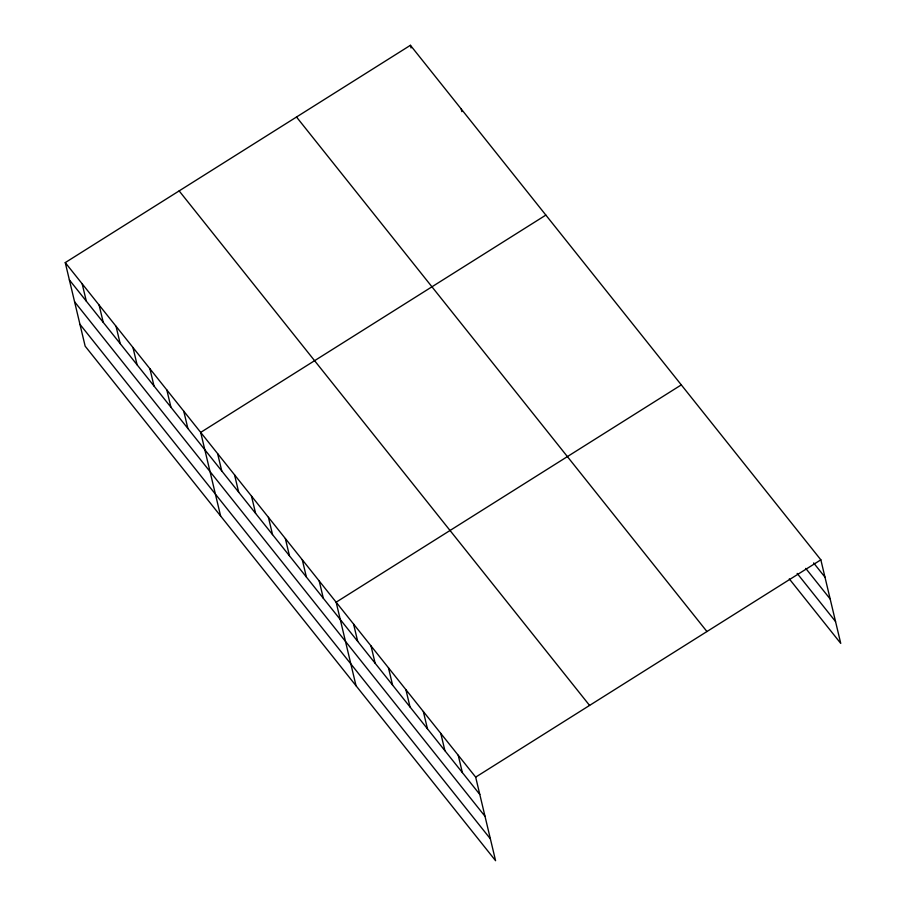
<?xml version="1.0" encoding="UTF-8"?>
<svg xmlns="http://www.w3.org/2000/svg" width="906" height="906" viewBox="0 0 906 906"><rect width="100%" height="100%" fill="white"/><g stroke="black" fill="none" stroke-linecap="round" stroke-linejoin="round"><path stroke-width="1.36" d="M65.255 262.604L475.673 777.133L495.582 860.7L85.153 346.171L65.255 262.604L410.418 45.3L820.847 559.829L840.745 643.396L789.296 578.889M545.854 215.096L200.69 432.4L220.6 515.967M681.301 384.891L336.137 602.196L356.035 685.763M475.673 777.133L820.847 559.829M813.633 562.932L824.97 577.145M805.751 568.39L830.179 599.002M797.167 573.419L835.547 621.527M296.511 117.01L706.94 631.539M179.15 190.894L589.58 705.423M69.377 279.92L479.806 794.449M74.586 301.777L485.016 816.317M79.943 324.303L490.373 838.843M461.211 108.969L461.845 111.642M410.418 45.3L411.052 47.961M458.232 755.276L462.354 772.58M440.792 733.407L444.914 750.712M423.351 711.538L427.473 728.843M405.899 689.67L410.033 706.986M388.459 667.801L392.581 685.117M371.018 645.933L375.141 663.249M353.578 624.064L357.7 641.38M319.206 580.973L323.329 598.288M302.276 559.749L306.398 577.065M285.345 538.526L289.467 555.842M268.414 517.303L272.536 534.608M251.483 496.08L255.605 513.385M234.552 474.846L238.674 492.162M217.621 453.623L221.744 470.939M183.759 411.177L187.882 428.493M166.829 389.954L170.951 407.27M149.898 368.731L154.02 386.047M132.967 347.508L137.089 364.812M116.036 326.285L120.17 343.589M99.105 305.062L103.239 322.366M82.174 283.827L86.308 301.143"/></g></svg>
